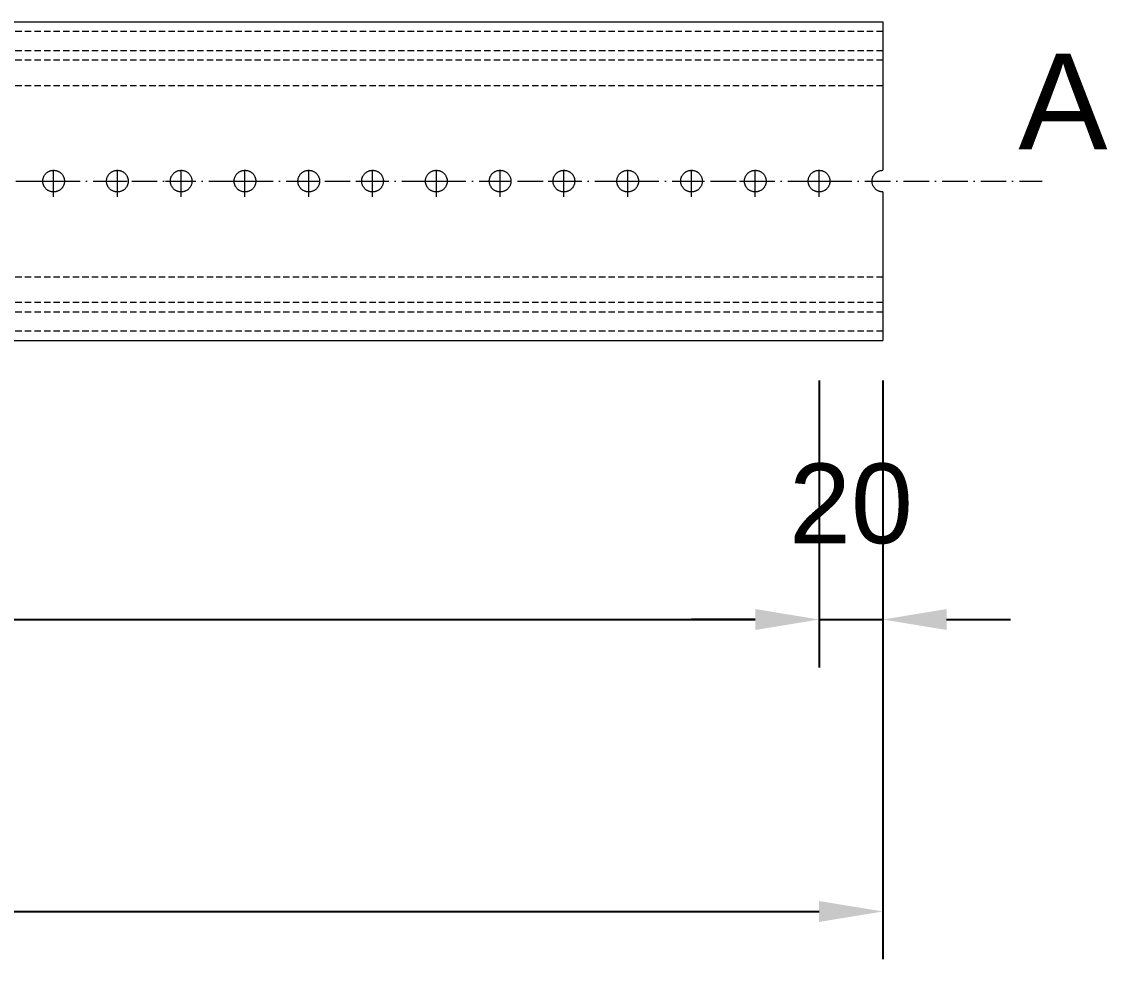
# Model space of a CAD drawing. Header units: millimetres. Extents: x -804 to 5068, y -838 to 556.
# Drawn here: x 1670 to 2010.4, y -838.1 to -544 of the extents above; entities that cross this region are included whole.
import ezdxf

# ---------------------------------------------------------------- set-up
doc = ezdxf.new("R2010")
doc.units = ezdxf.units.MM
doc.linetypes.add('EKSENCIZGI', pattern=[12, 8, -2, 0, -2])
doc.linetypes.add('KESIK', pattern=[3, 2, -1])
for name, color, linetype, lineweight in [('EKSEN', 1, 'EKSENCIZGI', 9), ('GIZLI', 8, 'KESIK', 9), ('GORUNEN', 7, 'Continuous', 9), ('OLCU', 4, 'Continuous', 9), ('YAZI', 3, 'Continuous', 9)]:
    doc.layers.add(name, color=color, linetype=linetype, lineweight=lineweight)
doc.styles.add('PI3D', font='arial.ttf')
doc.dimstyles.new('PF_MM', dxfattribs={"dimtxt": 25, "dimasz": 20, "dimexe": 15, "dimexo": 12.5, "dimgap": 8.75, "dimtad": 1, "dimdec": 1, "dimtxsty": 'PI3D', "dimcen": 2.5, "dimclrd": 4, "dimclre": 4, "dimclrt": 3, "dimazin": 3, "dimtfac": 1, "dimtmove": 0, "dimatfit": 3})

msp = doc.modelspace()

# ---------------------------------------------------------------- linework, layer by layer
at = {"layer": 'EKSEN'}
for p, q in [((1680, -598.9), (1680, -589.1)), ((1700, -598.9), (1700, -589.1)), ((1720, -598.9), (1720, -589.1)), ((1740, -598.9), (1740, -589.1)), ((1760, -598.9), (1760, -589.1)), ((1780, -598.9), (1780, -589.1)), ((1800, -598.9), (1800, -589.1)), ((1820, -598.9), (1820, -589.1)), ((1840, -598.9), (1840, -589.1)), ((1860, -598.9), (1860, -589.1)), ((1880, -598.9), (1880, -589.1)), ((1900, -598.9), (1900, -589.1)), ((1920, -598.9), (1920, -589.1)), ((-50, -594), (1990, -594)), ((1675.1, -594), (1684.9, -594)), ((1695.1, -594), (1704.9, -594)), ((1715.1, -594), (1724.9, -594)), ((1735.1, -594), (1744.9, -594)), ((1755.1, -594), (1764.9, -594)), ((1775.1, -594), (1784.9, -594)), ((1795.1, -594), (1804.9, -594)), ((1815.1, -594), (1824.9, -594)), ((1835.1, -594), (1844.9, -594)), ((1855.1, -594), (1864.9, -594)), ((1875.1, -594), (1884.9, -594)), ((1895.1, -594), (1904.9, -594)), ((1915.1, -594), (1924.9, -594))]:
    msp.add_line(p, q, dxfattribs=at)
at = {"layer": 'GIZLI'}
for points in [[(0, -547), (1940, -547)], [(0, -547), (1940, -547)], [(0, -547), (1940, -547)], [(0, -547), (1940, -547)], [(0, -553), (1940, -553)], [(0, -556), (1940, -556)], [(0, -564), (1940, -564)], [(0, -564), (1940, -564)], [(0, -624), (1940, -624)], [(0, -624), (1940, -624)], [(0, -632), (1940, -632)], [(0, -635), (1940, -635)], [(0, -641), (1940, -641)], [(0, -641), (1940, -641)], [(0, -641), (1940, -641)], [(0, -641), (1940, -641)]]:
    msp.add_lwpolyline(points, dxfattribs=at)
at = {"layer": 'GORUNEN'}
for points in [[(0, -544), (1940, -544)], [(0, -544), (1940, -544)], [(0, -544), (1940, -544)], [(1940, -544), (1940, -548.5)], [(1940, -548.5), (1940, -590.6)], [(1678.37, -596.98), (1678.22, -596.9), (1678.08, -596.81), (1677.94, -596.71), (1677.81, -596.6), (1677.68, -596.49), (1677.56, -596.37), (1677.45, -596.25), (1677.34, -596.12), (1677.24, -595.98), (1677.14, -595.84), (1677.05, -595.7), (1676.97, -595.55), (1676.9, -595.39), (1676.83, -595.24), (1676.78, -595.08), (1676.73, -594.92), (1676.68, -594.75), (1676.65, -594.59), (1676.63, -594.42), (1676.61, -594.25), (1676.6, -594.08), (1676.6, -593.91), (1676.61, -593.74), (1676.63, -593.57), (1676.65, -593.41), (1676.69, -593.24), (1676.73, -593.07), (1676.78, -592.91), (1676.84, -592.75), (1676.9, -592.6), (1676.98, -592.44), (1677.06, -592.3), (1677.15, -592.15), (1677.24, -592.01), (1677.34, -591.88), (1677.45, -591.75), (1677.57, -591.62), (1677.69, -591.5), (1677.82, -591.39), (1677.95, -591.29), (1678.09, -591.19), (1678.23, -591.1), (1678.38, -591.01), (1678.53, -590.93), (1678.68, -590.87), (1678.84, -590.8), (1679, -590.75), (1679.17, -590.7), (1679.33, -590.67), (1679.5, -590.64), (1679.67, -590.62), (1679.84, -590.6), (1680, -590.6), (1680.17, -590.6), (1680.34, -590.62), (1680.51, -590.64), (1680.68, -590.67), (1680.84, -590.71), (1681.01, -590.75), (1681.17, -590.81), (1681.32, -590.87), (1681.48, -590.94), (1681.63, -591.02)], [(1681.63, -591.02), (1681.78, -591.1), (1681.92, -591.19), (1682.06, -591.29), (1682.19, -591.4), (1682.32, -591.51), (1682.44, -591.63), (1682.55, -591.75), (1682.66, -591.88), (1682.76, -592.02), (1682.86, -592.16), (1682.95, -592.3), (1683.03, -592.45), (1683.1, -592.61), (1683.17, -592.76), (1683.22, -592.92), (1683.27, -593.08), (1683.32, -593.25), (1683.35, -593.41), (1683.37, -593.58), (1683.39, -593.75), (1683.4, -593.92), (1683.4, -594.09), (1683.39, -594.26), (1683.37, -594.43), (1683.35, -594.59), (1683.31, -594.76), (1683.27, -594.93), (1683.22, -595.09), (1683.16, -595.25), (1683.1, -595.4), (1683.02, -595.56), (1682.94, -595.7), (1682.85, -595.85), (1682.76, -595.99), (1682.66, -596.12), (1682.55, -596.25), (1682.43, -596.38), (1682.31, -596.5), (1682.18, -596.61), (1682.05, -596.71), (1681.91, -596.81), (1681.77, -596.9), (1681.62, -596.99), (1681.47, -597.07), (1681.32, -597.13), (1681.16, -597.2), (1681, -597.25), (1680.83, -597.3), (1680.67, -597.33), (1680.5, -597.36), (1680.33, -597.38), (1680.16, -597.4), (1680, -597.4), (1679.83, -597.4), (1679.66, -597.38), (1679.49, -597.36), (1679.32, -597.33), (1679.16, -597.29), (1678.99, -597.25), (1678.83, -597.19), (1678.68, -597.13), (1678.52, -597.06), (1678.37, -596.98)], [(1698.37, -596.98), (1698.22, -596.9), (1698.08, -596.81), (1697.94, -596.71), (1697.81, -596.6), (1697.68, -596.49), (1697.56, -596.37), (1697.45, -596.25), (1697.34, -596.12), (1697.24, -595.98), (1697.14, -595.84), (1697.05, -595.7), (1696.97, -595.55), (1696.9, -595.39), (1696.83, -595.24), (1696.78, -595.08), (1696.73, -594.92), (1696.68, -594.75), (1696.65, -594.59), (1696.63, -594.42), (1696.61, -594.25), (1696.6, -594.08), (1696.6, -593.91), (1696.61, -593.74), (1696.63, -593.57), (1696.65, -593.41), (1696.69, -593.24), (1696.73, -593.07), (1696.78, -592.91), (1696.84, -592.75), (1696.9, -592.6), (1696.98, -592.44), (1697.06, -592.3), (1697.15, -592.15), (1697.24, -592.01), (1697.34, -591.88), (1697.45, -591.75), (1697.57, -591.62), (1697.69, -591.5), (1697.82, -591.39), (1697.95, -591.29), (1698.09, -591.19), (1698.23, -591.1), (1698.38, -591.01), (1698.53, -590.93), (1698.68, -590.87), (1698.84, -590.8), (1699, -590.75), (1699.17, -590.7), (1699.33, -590.67), (1699.5, -590.64), (1699.67, -590.62), (1699.84, -590.6), (1700, -590.6), (1700.17, -590.6), (1700.34, -590.62), (1700.51, -590.64), (1700.68, -590.67), (1700.84, -590.71), (1701.01, -590.75), (1701.17, -590.81), (1701.32, -590.87), (1701.48, -590.94), (1701.63, -591.02)], [(1701.63, -591.02), (1701.78, -591.1), (1701.92, -591.19), (1702.06, -591.29), (1702.19, -591.4), (1702.32, -591.51), (1702.44, -591.63), (1702.55, -591.75), (1702.66, -591.88), (1702.76, -592.02), (1702.86, -592.16), (1702.95, -592.3), (1703.03, -592.45), (1703.1, -592.61), (1703.17, -592.76), (1703.22, -592.92), (1703.27, -593.08), (1703.32, -593.25), (1703.35, -593.41), (1703.37, -593.58), (1703.39, -593.75), (1703.4, -593.92), (1703.4, -594.09), (1703.39, -594.26), (1703.37, -594.43), (1703.35, -594.59), (1703.31, -594.76), (1703.27, -594.93), (1703.22, -595.09), (1703.16, -595.25), (1703.1, -595.4), (1703.02, -595.56), (1702.94, -595.7), (1702.85, -595.85), (1702.76, -595.99), (1702.66, -596.12), (1702.55, -596.25), (1702.43, -596.38), (1702.31, -596.5), (1702.18, -596.61), (1702.05, -596.71), (1701.91, -596.81), (1701.77, -596.9), (1701.62, -596.99), (1701.47, -597.07), (1701.32, -597.13), (1701.16, -597.2), (1701, -597.25), (1700.83, -597.3), (1700.67, -597.33), (1700.5, -597.36), (1700.33, -597.38), (1700.16, -597.4), (1700, -597.4), (1699.83, -597.4), (1699.66, -597.38), (1699.49, -597.36), (1699.32, -597.33), (1699.16, -597.29), (1698.99, -597.25), (1698.83, -597.19), (1698.68, -597.13), (1698.52, -597.06), (1698.37, -596.98)], [(1718.37, -596.98), (1718.22, -596.9), (1718.08, -596.81), (1717.94, -596.71), (1717.81, -596.6), (1717.68, -596.49), (1717.56, -596.37), (1717.45, -596.25), (1717.34, -596.12), (1717.24, -595.98), (1717.14, -595.84), (1717.05, -595.7), (1716.97, -595.55), (1716.9, -595.39), (1716.83, -595.24), (1716.78, -595.08), (1716.73, -594.92), (1716.68, -594.75), (1716.65, -594.59), (1716.63, -594.42), (1716.61, -594.25), (1716.6, -594.08), (1716.6, -593.91), (1716.61, -593.74), (1716.63, -593.57), (1716.65, -593.41), (1716.69, -593.24), (1716.73, -593.07), (1716.78, -592.91), (1716.84, -592.75), (1716.9, -592.6), (1716.98, -592.44), (1717.06, -592.3), (1717.15, -592.15), (1717.24, -592.01), (1717.34, -591.88), (1717.45, -591.75), (1717.57, -591.62), (1717.69, -591.5), (1717.82, -591.39), (1717.95, -591.29), (1718.09, -591.19), (1718.23, -591.1), (1718.38, -591.01), (1718.53, -590.93), (1718.68, -590.87), (1718.84, -590.8), (1719, -590.75), (1719.17, -590.7), (1719.33, -590.67), (1719.5, -590.64), (1719.67, -590.62), (1719.84, -590.6), (1720, -590.6), (1720.17, -590.6), (1720.34, -590.62), (1720.51, -590.64), (1720.68, -590.67), (1720.84, -590.71), (1721.01, -590.75), (1721.17, -590.81), (1721.32, -590.87), (1721.48, -590.94), (1721.63, -591.02)], [(1721.63, -591.02), (1721.78, -591.1), (1721.92, -591.19), (1722.06, -591.29), (1722.19, -591.4), (1722.32, -591.51), (1722.44, -591.63), (1722.55, -591.75), (1722.66, -591.88), (1722.76, -592.02), (1722.86, -592.16), (1722.95, -592.3), (1723.03, -592.45), (1723.1, -592.61), (1723.17, -592.76), (1723.22, -592.92), (1723.27, -593.08), (1723.32, -593.25), (1723.35, -593.41), (1723.37, -593.58), (1723.39, -593.75), (1723.4, -593.92), (1723.4, -594.09), (1723.39, -594.26), (1723.37, -594.43), (1723.35, -594.59), (1723.31, -594.76), (1723.27, -594.93), (1723.22, -595.09), (1723.16, -595.25), (1723.1, -595.4), (1723.02, -595.56), (1722.94, -595.7), (1722.85, -595.85), (1722.76, -595.99), (1722.66, -596.12), (1722.55, -596.25), (1722.43, -596.38), (1722.31, -596.5), (1722.18, -596.61), (1722.05, -596.71), (1721.91, -596.81), (1721.77, -596.9), (1721.62, -596.99), (1721.47, -597.07), (1721.32, -597.13), (1721.16, -597.2), (1721, -597.25), (1720.83, -597.3), (1720.67, -597.33), (1720.5, -597.36), (1720.33, -597.38), (1720.16, -597.4), (1720, -597.4), (1719.83, -597.4), (1719.66, -597.38), (1719.49, -597.36), (1719.32, -597.33), (1719.16, -597.29), (1718.99, -597.25), (1718.83, -597.19), (1718.68, -597.13), (1718.52, -597.06), (1718.37, -596.98)], [(1738.37, -596.98), (1738.22, -596.9), (1738.08, -596.81), (1737.94, -596.71), (1737.81, -596.6), (1737.68, -596.49), (1737.56, -596.37), (1737.45, -596.25), (1737.34, -596.12), (1737.24, -595.98), (1737.14, -595.84), (1737.05, -595.7), (1736.97, -595.55), (1736.9, -595.39), (1736.83, -595.24), (1736.78, -595.08), (1736.73, -594.92), (1736.68, -594.75), (1736.65, -594.59), (1736.63, -594.42), (1736.61, -594.25), (1736.6, -594.08), (1736.6, -593.91), (1736.61, -593.74), (1736.63, -593.57), (1736.65, -593.41), (1736.69, -593.24), (1736.73, -593.07), (1736.78, -592.91), (1736.84, -592.75), (1736.9, -592.6), (1736.98, -592.44), (1737.06, -592.3), (1737.15, -592.15), (1737.24, -592.01), (1737.34, -591.88), (1737.45, -591.75), (1737.57, -591.62), (1737.69, -591.5), (1737.82, -591.39), (1737.95, -591.29), (1738.09, -591.19), (1738.23, -591.1), (1738.38, -591.01), (1738.53, -590.93), (1738.68, -590.87), (1738.84, -590.8), (1739, -590.75), (1739.17, -590.7), (1739.33, -590.67), (1739.5, -590.64), (1739.67, -590.62), (1739.84, -590.6), (1740, -590.6), (1740.17, -590.6), (1740.34, -590.62), (1740.51, -590.64), (1740.68, -590.67), (1740.84, -590.71), (1741.01, -590.75), (1741.17, -590.81), (1741.32, -590.87), (1741.48, -590.94), (1741.63, -591.02)], [(1741.63, -591.02), (1741.78, -591.1), (1741.92, -591.19), (1742.06, -591.29), (1742.19, -591.4), (1742.32, -591.51), (1742.44, -591.63), (1742.55, -591.75), (1742.66, -591.88), (1742.76, -592.02), (1742.86, -592.16), (1742.95, -592.3), (1743.03, -592.45), (1743.1, -592.61), (1743.17, -592.76), (1743.22, -592.92), (1743.27, -593.08), (1743.32, -593.25), (1743.35, -593.41), (1743.37, -593.58), (1743.39, -593.75), (1743.4, -593.92), (1743.4, -594.09), (1743.39, -594.26), (1743.37, -594.43), (1743.35, -594.59), (1743.31, -594.76), (1743.27, -594.93), (1743.22, -595.09), (1743.16, -595.25), (1743.1, -595.4), (1743.02, -595.56), (1742.94, -595.7), (1742.85, -595.85), (1742.76, -595.99), (1742.66, -596.12), (1742.55, -596.25), (1742.43, -596.38), (1742.31, -596.5), (1742.18, -596.61), (1742.05, -596.71), (1741.91, -596.81), (1741.77, -596.9), (1741.62, -596.99), (1741.47, -597.07), (1741.32, -597.13), (1741.16, -597.2), (1741, -597.25), (1740.83, -597.3), (1740.67, -597.33), (1740.5, -597.36), (1740.33, -597.38), (1740.16, -597.4), (1740, -597.4), (1739.83, -597.4), (1739.66, -597.38), (1739.49, -597.36), (1739.32, -597.33), (1739.16, -597.29), (1738.99, -597.25), (1738.83, -597.19), (1738.68, -597.13), (1738.52, -597.06), (1738.37, -596.98)], [(1758.37, -596.98), (1758.22, -596.9), (1758.08, -596.81), (1757.94, -596.71), (1757.81, -596.6), (1757.68, -596.49), (1757.56, -596.37), (1757.45, -596.25), (1757.34, -596.12), (1757.24, -595.98), (1757.14, -595.84), (1757.05, -595.7), (1756.97, -595.55), (1756.9, -595.39), (1756.83, -595.24), (1756.78, -595.08), (1756.73, -594.92), (1756.68, -594.75), (1756.65, -594.59), (1756.63, -594.42), (1756.61, -594.25), (1756.6, -594.08), (1756.6, -593.91), (1756.61, -593.74), (1756.63, -593.57), (1756.65, -593.41), (1756.69, -593.24), (1756.73, -593.07), (1756.78, -592.91), (1756.84, -592.75), (1756.9, -592.6), (1756.98, -592.44), (1757.06, -592.3), (1757.15, -592.15), (1757.24, -592.01), (1757.34, -591.88), (1757.45, -591.75), (1757.57, -591.62), (1757.69, -591.5), (1757.82, -591.39), (1757.95, -591.29), (1758.09, -591.19), (1758.23, -591.1), (1758.38, -591.01), (1758.53, -590.93), (1758.68, -590.87), (1758.84, -590.8), (1759, -590.75), (1759.17, -590.7), (1759.33, -590.67), (1759.5, -590.64), (1759.67, -590.62), (1759.84, -590.6), (1760, -590.6), (1760.17, -590.6), (1760.34, -590.62), (1760.51, -590.64), (1760.68, -590.67), (1760.84, -590.71), (1761.01, -590.75), (1761.17, -590.81), (1761.32, -590.87), (1761.48, -590.94), (1761.63, -591.02)], [(1761.63, -591.02), (1761.78, -591.1), (1761.92, -591.19), (1762.06, -591.29), (1762.19, -591.4), (1762.32, -591.51), (1762.44, -591.63), (1762.55, -591.75), (1762.66, -591.88), (1762.76, -592.02), (1762.86, -592.16), (1762.95, -592.3), (1763.03, -592.45), (1763.1, -592.61), (1763.17, -592.76), (1763.22, -592.92), (1763.27, -593.08), (1763.32, -593.25), (1763.35, -593.41), (1763.37, -593.58), (1763.39, -593.75), (1763.4, -593.92), (1763.4, -594.09), (1763.39, -594.26), (1763.37, -594.43), (1763.35, -594.59), (1763.31, -594.76), (1763.27, -594.93), (1763.22, -595.09), (1763.16, -595.25), (1763.1, -595.4), (1763.02, -595.56), (1762.94, -595.7), (1762.85, -595.85), (1762.76, -595.99), (1762.66, -596.12), (1762.55, -596.25), (1762.43, -596.38), (1762.31, -596.5), (1762.18, -596.61), (1762.05, -596.71), (1761.91, -596.81), (1761.77, -596.9), (1761.62, -596.99), (1761.47, -597.07), (1761.32, -597.13), (1761.16, -597.2), (1761, -597.25), (1760.83, -597.3), (1760.67, -597.33), (1760.5, -597.36), (1760.33, -597.38), (1760.16, -597.4), (1760, -597.4), (1759.83, -597.4), (1759.66, -597.38), (1759.49, -597.36), (1759.32, -597.33), (1759.16, -597.29), (1758.99, -597.25), (1758.83, -597.19), (1758.68, -597.13), (1758.52, -597.06), (1758.37, -596.98)], [(1778.37, -596.98), (1778.22, -596.9), (1778.08, -596.81), (1777.94, -596.71), (1777.81, -596.6), (1777.68, -596.49), (1777.56, -596.37), (1777.45, -596.25), (1777.34, -596.12), (1777.24, -595.98), (1777.14, -595.84), (1777.05, -595.7), (1776.97, -595.55), (1776.9, -595.39), (1776.83, -595.24), (1776.78, -595.08), (1776.73, -594.92), (1776.68, -594.75), (1776.65, -594.59), (1776.63, -594.42), (1776.61, -594.25), (1776.6, -594.08), (1776.6, -593.91), (1776.61, -593.74), (1776.63, -593.57), (1776.65, -593.41), (1776.69, -593.24), (1776.73, -593.07), (1776.78, -592.91), (1776.84, -592.75), (1776.9, -592.6), (1776.98, -592.44), (1777.06, -592.3), (1777.15, -592.15), (1777.24, -592.01), (1777.34, -591.88), (1777.45, -591.75), (1777.57, -591.62), (1777.69, -591.5), (1777.82, -591.39), (1777.95, -591.29), (1778.09, -591.19), (1778.23, -591.1), (1778.38, -591.01), (1778.53, -590.93), (1778.68, -590.87), (1778.84, -590.8), (1779, -590.75), (1779.17, -590.7), (1779.33, -590.67), (1779.5, -590.64), (1779.67, -590.62), (1779.84, -590.6), (1780, -590.6), (1780.17, -590.6), (1780.34, -590.62), (1780.51, -590.64), (1780.68, -590.67), (1780.84, -590.71), (1781.01, -590.75), (1781.17, -590.81), (1781.32, -590.87), (1781.48, -590.94), (1781.63, -591.02)], [(1781.63, -591.02), (1781.78, -591.1), (1781.92, -591.19), (1782.06, -591.29), (1782.19, -591.4), (1782.32, -591.51), (1782.44, -591.63), (1782.55, -591.75), (1782.66, -591.88), (1782.76, -592.02), (1782.86, -592.16), (1782.95, -592.3), (1783.03, -592.45), (1783.1, -592.61), (1783.17, -592.76), (1783.22, -592.92), (1783.27, -593.08), (1783.32, -593.25), (1783.35, -593.41), (1783.37, -593.58), (1783.39, -593.75), (1783.4, -593.92), (1783.4, -594.09), (1783.39, -594.26), (1783.37, -594.43), (1783.35, -594.59), (1783.31, -594.76), (1783.27, -594.93), (1783.22, -595.09), (1783.16, -595.25), (1783.1, -595.4), (1783.02, -595.56), (1782.94, -595.7), (1782.85, -595.85), (1782.76, -595.99), (1782.66, -596.12), (1782.55, -596.25), (1782.43, -596.38), (1782.31, -596.5), (1782.18, -596.61), (1782.05, -596.71), (1781.91, -596.81), (1781.77, -596.9), (1781.62, -596.99), (1781.47, -597.07), (1781.32, -597.13), (1781.16, -597.2), (1781, -597.25), (1780.83, -597.3), (1780.67, -597.33), (1780.5, -597.36), (1780.33, -597.38), (1780.16, -597.4), (1780, -597.4), (1779.83, -597.4), (1779.66, -597.38), (1779.49, -597.36), (1779.32, -597.33), (1779.16, -597.29), (1778.99, -597.25), (1778.83, -597.19), (1778.68, -597.13), (1778.52, -597.06), (1778.37, -596.98)], [(1798.37, -596.98), (1798.22, -596.9), (1798.08, -596.81), (1797.94, -596.71), (1797.81, -596.6), (1797.68, -596.49), (1797.56, -596.37), (1797.45, -596.25), (1797.34, -596.12), (1797.24, -595.98), (1797.14, -595.84), (1797.05, -595.7), (1796.97, -595.55), (1796.9, -595.39), (1796.83, -595.24), (1796.78, -595.08), (1796.73, -594.92), (1796.68, -594.75), (1796.65, -594.59), (1796.63, -594.42), (1796.61, -594.25), (1796.6, -594.08), (1796.6, -593.91), (1796.61, -593.74), (1796.63, -593.57), (1796.65, -593.41), (1796.69, -593.24), (1796.73, -593.07), (1796.78, -592.91), (1796.84, -592.75), (1796.9, -592.6), (1796.98, -592.44), (1797.06, -592.3), (1797.15, -592.15), (1797.24, -592.01), (1797.34, -591.88), (1797.45, -591.75), (1797.57, -591.62), (1797.69, -591.5), (1797.82, -591.39), (1797.95, -591.29), (1798.09, -591.19), (1798.23, -591.1), (1798.38, -591.01), (1798.53, -590.93), (1798.68, -590.87), (1798.84, -590.8), (1799, -590.75), (1799.17, -590.7), (1799.33, -590.67), (1799.5, -590.64), (1799.67, -590.62), (1799.84, -590.6), (1800, -590.6), (1800.17, -590.6), (1800.34, -590.62), (1800.51, -590.64), (1800.68, -590.67), (1800.84, -590.71), (1801.01, -590.75), (1801.17, -590.81), (1801.32, -590.87), (1801.48, -590.94), (1801.63, -591.02)], [(1801.63, -591.02), (1801.78, -591.1), (1801.92, -591.19), (1802.06, -591.29), (1802.19, -591.4), (1802.32, -591.51), (1802.44, -591.63), (1802.55, -591.75), (1802.66, -591.88), (1802.76, -592.02), (1802.86, -592.16), (1802.95, -592.3), (1803.03, -592.45), (1803.1, -592.61), (1803.17, -592.76), (1803.22, -592.92), (1803.27, -593.08), (1803.32, -593.25), (1803.35, -593.41), (1803.37, -593.58), (1803.39, -593.75), (1803.4, -593.92), (1803.4, -594.09), (1803.39, -594.26), (1803.37, -594.43), (1803.35, -594.59), (1803.31, -594.76), (1803.27, -594.93), (1803.22, -595.09), (1803.16, -595.25), (1803.1, -595.4), (1803.02, -595.56), (1802.94, -595.7), (1802.85, -595.85), (1802.76, -595.99), (1802.66, -596.12), (1802.55, -596.25), (1802.43, -596.38), (1802.31, -596.5), (1802.18, -596.61), (1802.05, -596.71), (1801.91, -596.81), (1801.77, -596.9), (1801.62, -596.99), (1801.47, -597.07), (1801.32, -597.13), (1801.16, -597.2), (1801, -597.25), (1800.83, -597.3), (1800.67, -597.33), (1800.5, -597.36), (1800.33, -597.38), (1800.16, -597.4), (1800, -597.4), (1799.83, -597.4), (1799.66, -597.38), (1799.49, -597.36), (1799.32, -597.33), (1799.16, -597.29), (1798.99, -597.25), (1798.83, -597.19), (1798.68, -597.13), (1798.52, -597.06), (1798.37, -596.98)], [(1818.37, -596.98), (1818.22, -596.9), (1818.08, -596.81), (1817.94, -596.71), (1817.81, -596.6), (1817.68, -596.49), (1817.56, -596.37), (1817.45, -596.25), (1817.34, -596.12), (1817.24, -595.98), (1817.14, -595.84), (1817.05, -595.7), (1816.97, -595.55), (1816.9, -595.39), (1816.83, -595.24), (1816.78, -595.08), (1816.73, -594.92), (1816.68, -594.75), (1816.65, -594.59), (1816.63, -594.42), (1816.61, -594.25), (1816.6, -594.08), (1816.6, -593.91), (1816.61, -593.74), (1816.63, -593.57), (1816.65, -593.41), (1816.69, -593.24), (1816.73, -593.07), (1816.78, -592.91), (1816.84, -592.75), (1816.9, -592.6), (1816.98, -592.44), (1817.06, -592.3), (1817.15, -592.15), (1817.24, -592.01), (1817.34, -591.88), (1817.45, -591.75), (1817.57, -591.62), (1817.69, -591.5), (1817.82, -591.39), (1817.95, -591.29), (1818.09, -591.19), (1818.23, -591.1), (1818.38, -591.01), (1818.53, -590.93), (1818.68, -590.87), (1818.84, -590.8), (1819, -590.75), (1819.17, -590.7), (1819.33, -590.67), (1819.5, -590.64), (1819.67, -590.62), (1819.84, -590.6), (1820, -590.6), (1820.17, -590.6), (1820.34, -590.62), (1820.51, -590.64), (1820.68, -590.67), (1820.84, -590.71), (1821.01, -590.75), (1821.17, -590.81), (1821.32, -590.87), (1821.48, -590.94), (1821.63, -591.02)], [(1821.63, -591.02), (1821.78, -591.1), (1821.92, -591.19), (1822.06, -591.29), (1822.19, -591.4), (1822.32, -591.51), (1822.44, -591.63), (1822.55, -591.75), (1822.66, -591.88), (1822.76, -592.02), (1822.86, -592.16), (1822.95, -592.3), (1823.03, -592.45), (1823.1, -592.61), (1823.17, -592.76), (1823.22, -592.92), (1823.27, -593.08), (1823.32, -593.25), (1823.35, -593.41), (1823.37, -593.58), (1823.39, -593.75), (1823.4, -593.92), (1823.4, -594.09), (1823.39, -594.26), (1823.37, -594.43), (1823.35, -594.59), (1823.31, -594.76), (1823.27, -594.93), (1823.22, -595.09), (1823.16, -595.25), (1823.1, -595.4), (1823.02, -595.56), (1822.94, -595.7), (1822.85, -595.85), (1822.76, -595.99), (1822.66, -596.12), (1822.55, -596.25), (1822.43, -596.38), (1822.31, -596.5), (1822.18, -596.61), (1822.05, -596.71), (1821.91, -596.81), (1821.77, -596.9), (1821.62, -596.99), (1821.47, -597.07), (1821.32, -597.13), (1821.16, -597.2), (1821, -597.25), (1820.83, -597.3), (1820.67, -597.33), (1820.5, -597.36), (1820.33, -597.38), (1820.16, -597.4), (1820, -597.4), (1819.83, -597.4), (1819.66, -597.38), (1819.49, -597.36), (1819.32, -597.33), (1819.16, -597.29), (1818.99, -597.25), (1818.83, -597.19), (1818.68, -597.13), (1818.52, -597.06), (1818.37, -596.98)], [(1838.37, -596.98), (1838.22, -596.9), (1838.08, -596.81), (1837.94, -596.71), (1837.81, -596.6), (1837.68, -596.49), (1837.56, -596.37), (1837.45, -596.25), (1837.34, -596.12), (1837.24, -595.98), (1837.14, -595.84), (1837.05, -595.7), (1836.97, -595.55), (1836.9, -595.39), (1836.83, -595.24), (1836.78, -595.08), (1836.73, -594.92), (1836.68, -594.75), (1836.65, -594.59), (1836.63, -594.42), (1836.61, -594.25), (1836.6, -594.08), (1836.6, -593.91), (1836.61, -593.74), (1836.63, -593.57), (1836.65, -593.41), (1836.69, -593.24), (1836.73, -593.07), (1836.78, -592.91), (1836.84, -592.75), (1836.9, -592.6), (1836.98, -592.44), (1837.06, -592.3), (1837.15, -592.15), (1837.24, -592.01), (1837.34, -591.88), (1837.45, -591.75), (1837.57, -591.62), (1837.69, -591.5), (1837.82, -591.39), (1837.95, -591.29), (1838.09, -591.19), (1838.23, -591.1), (1838.38, -591.01), (1838.53, -590.93), (1838.68, -590.87), (1838.84, -590.8), (1839, -590.75), (1839.17, -590.7), (1839.33, -590.67), (1839.5, -590.64), (1839.67, -590.62), (1839.84, -590.6), (1840, -590.6), (1840.17, -590.6), (1840.34, -590.62), (1840.51, -590.64), (1840.68, -590.67), (1840.84, -590.71), (1841.01, -590.75), (1841.17, -590.81), (1841.32, -590.87), (1841.48, -590.94), (1841.63, -591.02)], [(1841.63, -591.02), (1841.78, -591.1), (1841.92, -591.19), (1842.06, -591.29), (1842.19, -591.4), (1842.32, -591.51), (1842.44, -591.63), (1842.55, -591.75), (1842.66, -591.88), (1842.76, -592.02), (1842.86, -592.16), (1842.95, -592.3), (1843.03, -592.45), (1843.1, -592.61), (1843.17, -592.76), (1843.22, -592.92), (1843.27, -593.08), (1843.32, -593.25), (1843.35, -593.41), (1843.37, -593.58), (1843.39, -593.75), (1843.4, -593.92), (1843.4, -594.09), (1843.39, -594.26), (1843.37, -594.43), (1843.35, -594.59), (1843.31, -594.76), (1843.27, -594.93), (1843.22, -595.09), (1843.16, -595.25), (1843.1, -595.4), (1843.02, -595.56), (1842.94, -595.7), (1842.85, -595.85), (1842.76, -595.99), (1842.66, -596.12), (1842.55, -596.25), (1842.43, -596.38), (1842.31, -596.5), (1842.18, -596.61), (1842.05, -596.71), (1841.91, -596.81), (1841.77, -596.9), (1841.62, -596.99), (1841.47, -597.07), (1841.32, -597.13), (1841.16, -597.2), (1841, -597.25), (1840.83, -597.3), (1840.67, -597.33), (1840.5, -597.36), (1840.33, -597.38), (1840.16, -597.4), (1840, -597.4), (1839.83, -597.4), (1839.66, -597.38), (1839.49, -597.36), (1839.32, -597.33), (1839.16, -597.29), (1838.99, -597.25), (1838.83, -597.19), (1838.68, -597.13), (1838.52, -597.06), (1838.37, -596.98)], [(1858.37, -596.98), (1858.22, -596.9), (1858.08, -596.81), (1857.94, -596.71), (1857.81, -596.6), (1857.68, -596.49), (1857.56, -596.37), (1857.45, -596.25), (1857.34, -596.12), (1857.24, -595.98), (1857.14, -595.84), (1857.05, -595.7), (1856.97, -595.55), (1856.9, -595.39), (1856.83, -595.24), (1856.78, -595.08), (1856.73, -594.92), (1856.68, -594.75), (1856.65, -594.59), (1856.63, -594.42), (1856.61, -594.25), (1856.6, -594.08), (1856.6, -593.91), (1856.61, -593.74), (1856.63, -593.57), (1856.65, -593.41), (1856.69, -593.24), (1856.73, -593.07), (1856.78, -592.91), (1856.84, -592.75), (1856.9, -592.6), (1856.98, -592.44), (1857.06, -592.3), (1857.15, -592.15), (1857.24, -592.01), (1857.34, -591.88), (1857.45, -591.75), (1857.57, -591.62), (1857.69, -591.5), (1857.82, -591.39), (1857.95, -591.29), (1858.09, -591.19), (1858.23, -591.1), (1858.38, -591.01), (1858.53, -590.93), (1858.68, -590.87), (1858.84, -590.8), (1859, -590.75), (1859.17, -590.7), (1859.33, -590.67), (1859.5, -590.64), (1859.67, -590.62), (1859.84, -590.6), (1860, -590.6), (1860.17, -590.6), (1860.34, -590.62), (1860.51, -590.64), (1860.68, -590.67), (1860.84, -590.71), (1861.01, -590.75), (1861.17, -590.81), (1861.32, -590.87), (1861.48, -590.94), (1861.63, -591.02)], [(1861.63, -591.02), (1861.78, -591.1), (1861.92, -591.19), (1862.06, -591.29), (1862.19, -591.4), (1862.32, -591.51), (1862.44, -591.63), (1862.55, -591.75), (1862.66, -591.88), (1862.76, -592.02), (1862.86, -592.16), (1862.95, -592.3), (1863.03, -592.45), (1863.1, -592.61), (1863.17, -592.76), (1863.22, -592.92), (1863.27, -593.08), (1863.32, -593.25), (1863.35, -593.41), (1863.37, -593.58), (1863.39, -593.75), (1863.4, -593.92), (1863.4, -594.09), (1863.39, -594.26), (1863.37, -594.43), (1863.35, -594.59), (1863.31, -594.76), (1863.27, -594.93), (1863.22, -595.09), (1863.16, -595.25), (1863.1, -595.4), (1863.02, -595.56), (1862.94, -595.7), (1862.85, -595.85), (1862.76, -595.99), (1862.66, -596.12), (1862.55, -596.25), (1862.43, -596.38), (1862.31, -596.5), (1862.18, -596.61), (1862.05, -596.71), (1861.91, -596.81), (1861.77, -596.9), (1861.62, -596.99), (1861.47, -597.07), (1861.32, -597.13), (1861.16, -597.2), (1861, -597.25), (1860.83, -597.3), (1860.67, -597.33), (1860.5, -597.36), (1860.33, -597.38), (1860.16, -597.4), (1860, -597.4), (1859.83, -597.4), (1859.66, -597.38), (1859.49, -597.36), (1859.32, -597.33), (1859.16, -597.29), (1858.99, -597.25), (1858.83, -597.19), (1858.68, -597.13), (1858.52, -597.06), (1858.37, -596.98)], [(1878.37, -596.98), (1878.22, -596.9), (1878.08, -596.81), (1877.94, -596.71), (1877.81, -596.6), (1877.68, -596.49), (1877.56, -596.37), (1877.45, -596.25), (1877.34, -596.12), (1877.24, -595.98), (1877.14, -595.84), (1877.05, -595.7), (1876.97, -595.55), (1876.9, -595.39), (1876.83, -595.24), (1876.78, -595.08), (1876.73, -594.92), (1876.68, -594.75), (1876.65, -594.59), (1876.63, -594.42), (1876.61, -594.25), (1876.6, -594.08), (1876.6, -593.91), (1876.61, -593.74), (1876.63, -593.57), (1876.65, -593.41), (1876.69, -593.24), (1876.73, -593.07), (1876.78, -592.91), (1876.84, -592.75), (1876.9, -592.6), (1876.98, -592.44), (1877.06, -592.3), (1877.15, -592.15), (1877.24, -592.01), (1877.34, -591.88), (1877.45, -591.75), (1877.57, -591.62), (1877.69, -591.5), (1877.82, -591.39), (1877.95, -591.29), (1878.09, -591.19), (1878.23, -591.1), (1878.38, -591.01), (1878.53, -590.93), (1878.68, -590.87), (1878.84, -590.8), (1879, -590.75), (1879.17, -590.7), (1879.33, -590.67), (1879.5, -590.64), (1879.67, -590.62), (1879.84, -590.6), (1880, -590.6), (1880.17, -590.6), (1880.34, -590.62), (1880.51, -590.64), (1880.68, -590.67), (1880.84, -590.71), (1881.01, -590.75), (1881.17, -590.81), (1881.32, -590.87), (1881.48, -590.94), (1881.63, -591.02)], [(1881.63, -591.02), (1881.78, -591.1), (1881.92, -591.19), (1882.06, -591.29), (1882.19, -591.4), (1882.32, -591.51), (1882.44, -591.63), (1882.55, -591.75), (1882.66, -591.88), (1882.76, -592.02), (1882.86, -592.16), (1882.95, -592.3), (1883.03, -592.45), (1883.1, -592.61), (1883.17, -592.76), (1883.22, -592.92), (1883.27, -593.08), (1883.32, -593.25), (1883.35, -593.41), (1883.37, -593.58), (1883.39, -593.75), (1883.4, -593.92), (1883.4, -594.09), (1883.39, -594.26), (1883.37, -594.43), (1883.35, -594.59), (1883.31, -594.76), (1883.27, -594.93), (1883.22, -595.09), (1883.16, -595.25), (1883.1, -595.4), (1883.02, -595.56), (1882.94, -595.7), (1882.85, -595.85), (1882.76, -595.99), (1882.66, -596.12), (1882.55, -596.25), (1882.43, -596.38), (1882.31, -596.5), (1882.18, -596.61), (1882.05, -596.71), (1881.91, -596.81), (1881.77, -596.9), (1881.62, -596.99), (1881.47, -597.07), (1881.32, -597.13), (1881.16, -597.2), (1881, -597.25), (1880.83, -597.3), (1880.67, -597.33), (1880.5, -597.36), (1880.33, -597.38), (1880.16, -597.4), (1880, -597.4), (1879.83, -597.4), (1879.66, -597.38), (1879.49, -597.36), (1879.32, -597.33), (1879.16, -597.29), (1878.99, -597.25), (1878.83, -597.19), (1878.68, -597.13), (1878.52, -597.06), (1878.37, -596.98)], [(1898.37, -596.98), (1898.22, -596.9), (1898.08, -596.81), (1897.94, -596.71), (1897.81, -596.6), (1897.68, -596.49), (1897.56, -596.37), (1897.45, -596.25), (1897.34, -596.12), (1897.24, -595.98), (1897.14, -595.84), (1897.05, -595.7), (1896.97, -595.55), (1896.9, -595.39), (1896.83, -595.24), (1896.78, -595.08), (1896.73, -594.92), (1896.68, -594.75), (1896.65, -594.59), (1896.63, -594.42), (1896.61, -594.25), (1896.6, -594.08), (1896.6, -593.91), (1896.61, -593.74), (1896.63, -593.57), (1896.65, -593.41), (1896.69, -593.24), (1896.73, -593.07), (1896.78, -592.91), (1896.84, -592.75), (1896.9, -592.6), (1896.98, -592.44), (1897.06, -592.3), (1897.15, -592.15), (1897.24, -592.01), (1897.34, -591.88), (1897.45, -591.75), (1897.57, -591.62), (1897.69, -591.5), (1897.82, -591.39), (1897.95, -591.29), (1898.09, -591.19), (1898.23, -591.1), (1898.38, -591.01), (1898.53, -590.93), (1898.68, -590.87), (1898.84, -590.8), (1899, -590.75), (1899.17, -590.7), (1899.33, -590.67), (1899.5, -590.64), (1899.67, -590.62), (1899.84, -590.6), (1900, -590.6), (1900.17, -590.6), (1900.34, -590.62), (1900.51, -590.64), (1900.68, -590.67), (1900.84, -590.71), (1901.01, -590.75), (1901.17, -590.81), (1901.32, -590.87), (1901.48, -590.94), (1901.63, -591.02)], [(1901.63, -591.02), (1901.78, -591.1), (1901.92, -591.19), (1902.06, -591.29), (1902.19, -591.4), (1902.32, -591.51), (1902.44, -591.63), (1902.55, -591.75), (1902.66, -591.88), (1902.76, -592.02), (1902.86, -592.16), (1902.95, -592.3), (1903.03, -592.45), (1903.1, -592.61), (1903.17, -592.76), (1903.22, -592.92), (1903.27, -593.08), (1903.32, -593.25), (1903.35, -593.41), (1903.37, -593.58), (1903.39, -593.75), (1903.4, -593.92), (1903.4, -594.09), (1903.39, -594.26), (1903.37, -594.43), (1903.35, -594.59), (1903.31, -594.76), (1903.27, -594.93), (1903.22, -595.09), (1903.16, -595.25), (1903.1, -595.4), (1903.02, -595.56), (1902.94, -595.7), (1902.85, -595.85), (1902.76, -595.99), (1902.66, -596.12), (1902.55, -596.25), (1902.43, -596.38), (1902.31, -596.5), (1902.18, -596.61), (1902.05, -596.71), (1901.91, -596.81), (1901.77, -596.9), (1901.62, -596.99), (1901.47, -597.07), (1901.32, -597.13), (1901.16, -597.2), (1901, -597.25), (1900.83, -597.3), (1900.67, -597.33), (1900.5, -597.36), (1900.33, -597.38), (1900.16, -597.4), (1900, -597.4), (1899.83, -597.4), (1899.66, -597.38), (1899.49, -597.36), (1899.32, -597.33), (1899.16, -597.29), (1898.99, -597.25), (1898.83, -597.19), (1898.68, -597.13), (1898.52, -597.06), (1898.37, -596.98)], [(1918.37, -596.98), (1918.22, -596.9), (1918.08, -596.81), (1917.94, -596.71), (1917.81, -596.6), (1917.68, -596.49), (1917.56, -596.37), (1917.45, -596.25), (1917.34, -596.12), (1917.24, -595.98), (1917.14, -595.84), (1917.05, -595.7), (1916.97, -595.55), (1916.9, -595.39), (1916.83, -595.24), (1916.78, -595.08), (1916.73, -594.92), (1916.68, -594.75), (1916.65, -594.59), (1916.63, -594.42), (1916.61, -594.25), (1916.6, -594.08), (1916.6, -593.91), (1916.61, -593.74), (1916.63, -593.57), (1916.65, -593.41), (1916.69, -593.24), (1916.73, -593.07), (1916.78, -592.91), (1916.84, -592.75), (1916.9, -592.6), (1916.98, -592.44), (1917.06, -592.3), (1917.15, -592.15), (1917.24, -592.01), (1917.34, -591.88), (1917.45, -591.75), (1917.57, -591.62), (1917.69, -591.5), (1917.82, -591.39), (1917.95, -591.29), (1918.09, -591.19), (1918.23, -591.1), (1918.38, -591.01), (1918.53, -590.93), (1918.68, -590.87), (1918.84, -590.8), (1919, -590.75), (1919.17, -590.7), (1919.33, -590.67), (1919.5, -590.64), (1919.67, -590.62), (1919.84, -590.6), (1920, -590.6), (1920.17, -590.6), (1920.34, -590.62), (1920.51, -590.64), (1920.68, -590.67), (1920.84, -590.71), (1921.01, -590.75), (1921.17, -590.81), (1921.32, -590.87), (1921.48, -590.94), (1921.63, -591.02)], [(1921.63, -591.02), (1921.78, -591.1), (1921.92, -591.19), (1922.06, -591.29), (1922.19, -591.4), (1922.32, -591.51), (1922.44, -591.63), (1922.55, -591.75), (1922.66, -591.88), (1922.76, -592.02), (1922.86, -592.16), (1922.95, -592.3), (1923.03, -592.45), (1923.1, -592.61), (1923.17, -592.76), (1923.22, -592.92), (1923.27, -593.08), (1923.32, -593.25), (1923.35, -593.41), (1923.37, -593.58), (1923.39, -593.75), (1923.4, -593.92), (1923.4, -594.09), (1923.39, -594.26), (1923.37, -594.43), (1923.35, -594.59), (1923.31, -594.76), (1923.27, -594.93), (1923.22, -595.09), (1923.16, -595.25), (1923.1, -595.4), (1923.02, -595.56), (1922.94, -595.7), (1922.85, -595.85), (1922.76, -595.99), (1922.66, -596.12), (1922.55, -596.25), (1922.43, -596.38), (1922.31, -596.5), (1922.18, -596.61), (1922.05, -596.71), (1921.91, -596.81), (1921.77, -596.9), (1921.62, -596.99), (1921.47, -597.07), (1921.32, -597.13), (1921.16, -597.2), (1921, -597.25), (1920.83, -597.3), (1920.67, -597.33), (1920.5, -597.36), (1920.33, -597.38), (1920.16, -597.4), (1920, -597.4), (1919.83, -597.4), (1919.66, -597.38), (1919.49, -597.36), (1919.32, -597.33), (1919.16, -597.29), (1918.99, -597.25), (1918.83, -597.19), (1918.68, -597.13), (1918.52, -597.06), (1918.37, -596.98)], [(1938.37, -596.98), (1938.22, -596.9), (1938.08, -596.81), (1937.94, -596.71), (1937.81, -596.6), (1937.68, -596.49), (1937.56, -596.37), (1937.45, -596.25), (1937.34, -596.12), (1937.24, -595.98), (1937.14, -595.84), (1937.05, -595.7), (1936.97, -595.55), (1936.9, -595.4), (1936.83, -595.24), (1936.78, -595.08), (1936.73, -594.92), (1936.68, -594.75), (1936.65, -594.59), (1936.63, -594.42), (1936.61, -594.25), (1936.6, -594.08), (1936.6, -593.91), (1936.61, -593.74), (1936.63, -593.57), (1936.65, -593.41), (1936.69, -593.24), (1936.73, -593.08), (1936.78, -592.92), (1936.84, -592.76), (1936.9, -592.6), (1936.98, -592.45), (1937.06, -592.3), (1937.14, -592.15), (1937.24, -592.01), (1937.34, -591.88), (1937.45, -591.75), (1937.57, -591.63), (1937.69, -591.51), (1937.82, -591.39), (1937.95, -591.29), (1938.09, -591.19), (1938.23, -591.1), (1938.37, -591.01), (1938.53, -590.94), (1938.68, -590.87), (1938.84, -590.8), (1939, -590.75), (1939.16, -590.71), (1939.33, -590.67), (1939.49, -590.64), (1939.66, -590.62), (1939.83, -590.6), (1940, -590.6)], [(1940, -597.4), (1939.83, -597.4), (1939.66, -597.38), (1939.49, -597.36), (1939.32, -597.33), (1939.16, -597.29), (1939, -597.25), (1938.83, -597.19), (1938.68, -597.13), (1938.52, -597.06), (1938.37, -596.98)], [(1940, -597.4), (1940, -639.5)], [(1940, -639.5), (1940, -644)], [(0, -644), (1940, -644)]]:
    msp.add_lwpolyline(points, dxfattribs=at)

# ---------------------------------------------------------------- texts
at = {"layer": 'YAZI', "style": 'PI3D'}
msp.add_text('A', height=30, dxfattribs=at).set_placement((1982.5, -584))

# ---------------------------------------------------------------- dimensions: what is measured, and where the dimension line sits
at = {"layer": 'OLCU'}
msp.add_linear_dim(base=(0, -823.07), p1=(0, -644), p2=(1940, -644), dimstyle='PF_MM', dxfattribs=at).render()
msp.add_linear_dim(base=(20, -731.5), p1=(20, -644), p2=(1920, -644), text='95 x 20', dimstyle='PF_MM', override={"dimtih": 1, "dimtoh": 1, "dimtmove": 1, "dimatfit": 3}, dxfattribs=at).render()
msp.add_linear_dim(base=(1920, -731.5), p1=(1920, -644), p2=(1940, -644), dimstyle='PF_MM', override={"dimtih": 1, "dimtoh": 1, "dimtmove": 1, "dimatfit": 3}, dxfattribs=at).render()

doc.saveas('drawing.dxf')
